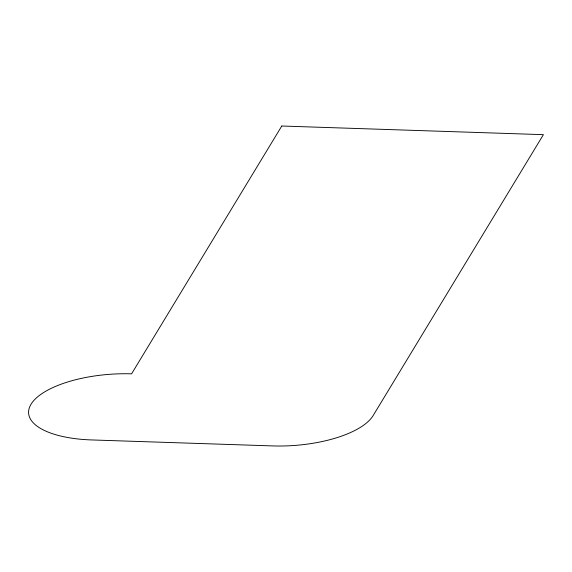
<?xml version="1.0" encoding="UTF-8"?>
<svg xmlns="http://www.w3.org/2000/svg" width="572" height="572" viewBox="0 0 572 572"><rect width="100%" height="100%" fill="white"/><g stroke="black" fill="none" stroke-linecap="round" stroke-linejoin="round"><path stroke-width="0.86" d="M281.774 126.019L131.567 373.845A83.162 32.625 -4.4 0 0 31.038 404.225A83.162 32.625 -4.4 0 0 91.513 439.932L272.637 445.917A83.162 32.625 -4.4 0 0 373.166 415.537L543.4 134.663L281.774 126.019"/></g></svg>
